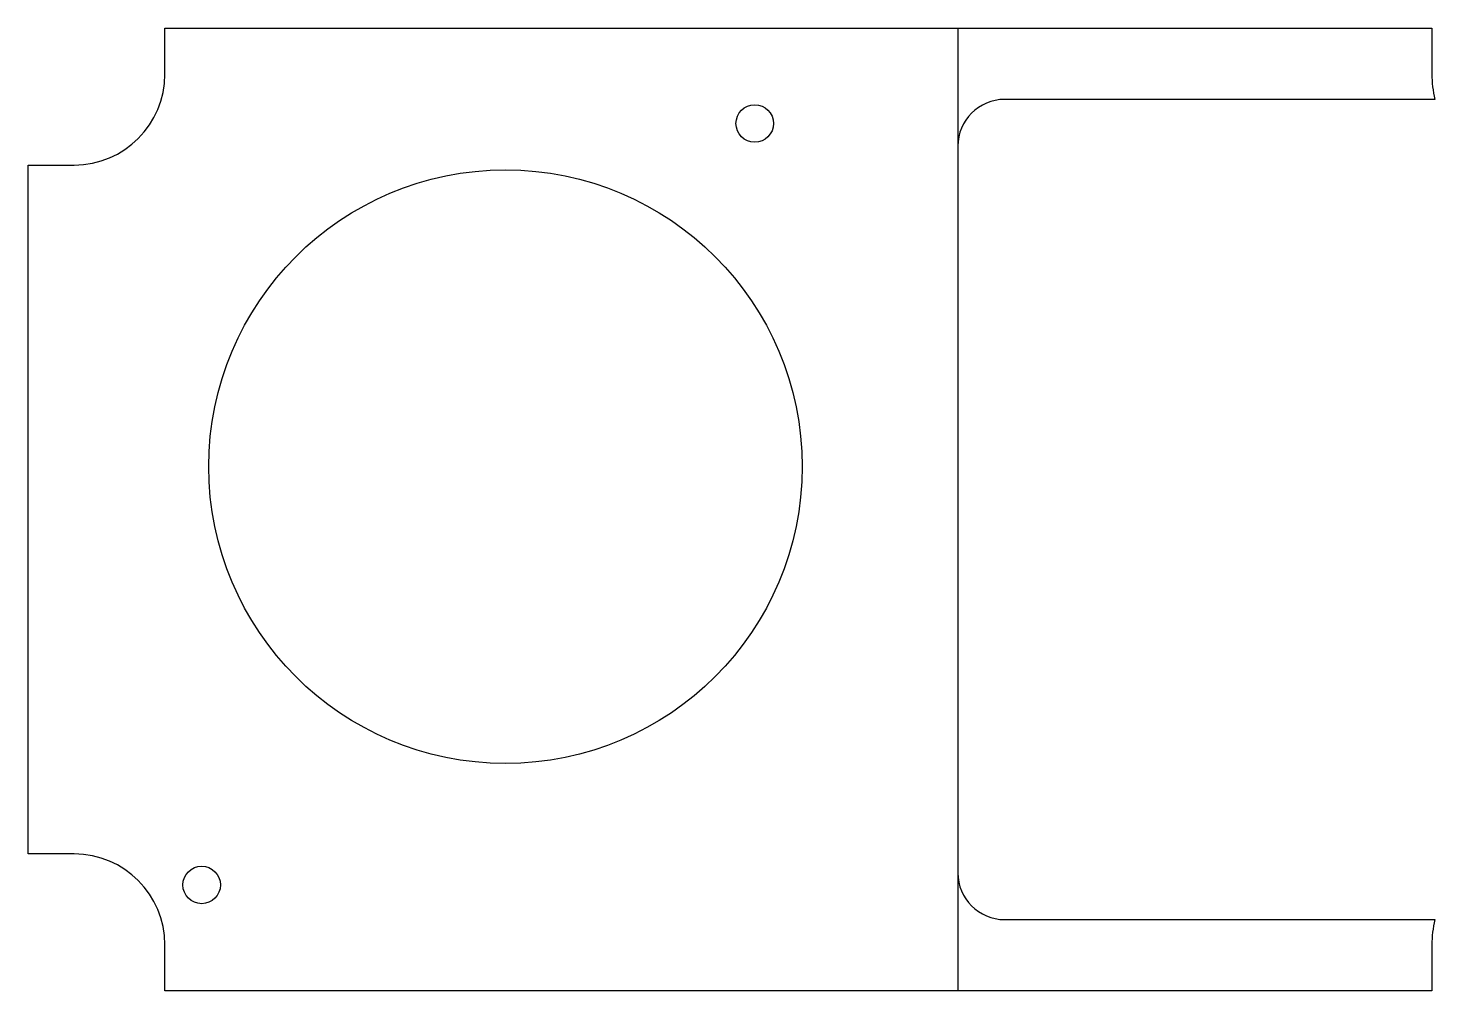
# Model space of a CAD drawing. Header units: millimetres. Extents: x -83 to 67, y -51 to 51.
import ezdxf

# ---------------------------------------------------------------- set-up
doc = ezdxf.new("R2010")
doc.units = ezdxf.units.MM
doc.layers.get('0').update_dxf_attribs({"linetype": 'CONTINUOUS'})

msp = doc.modelspace()

# ---------------------------------------------------------------- linework, layer by layer
for p, q in [((-68.5, 46.45), (-68.5, 51.35)), ((-68.5, 51.35), (66.7, 51.35)), ((16.12, 51.35), (16.12, -51.35)), ((66.7, 51.35), (66.7, 46.45)), ((67.02, 43.75), (21.12, 43.75)), ((-83.1, -36.75), (-83.1, 36.75)), ((-83.1, 36.75), (-78.2, 36.75)), ((-78.2, -36.75), (-83.1, -36.75)), ((21.12, -43.75), (67.02, -43.75)), ((-68.5, -51.35), (-68.5, -46.45)), ((66.7, -46.45), (66.7, -51.35)), ((66.7, -51.35), (-68.5, -51.35))]:
    msp.add_line(p, q)
for centre, radius in [((-5.56, 41.18), 2), ((-32.16, 4.57), 31.66), ((-64.58, -40.05), 2)]:
    msp.add_circle(centre, radius)
for centre, radius, start, end in [((-78.2, 46.45), 9.7, 270, 360), ((78.2, 46.45), 11.5, 180, 193.5788), ((21.12, 38.75), 5, 90, 180), ((-78.2, -46.45), 9.7, 0, 90), ((21.12, -38.75), 5, 180, 270), ((78.2, -46.45), 11.5, 166.4212, 180)]:
    msp.add_arc(centre, radius, start, end)

doc.saveas('drawing.dxf')
